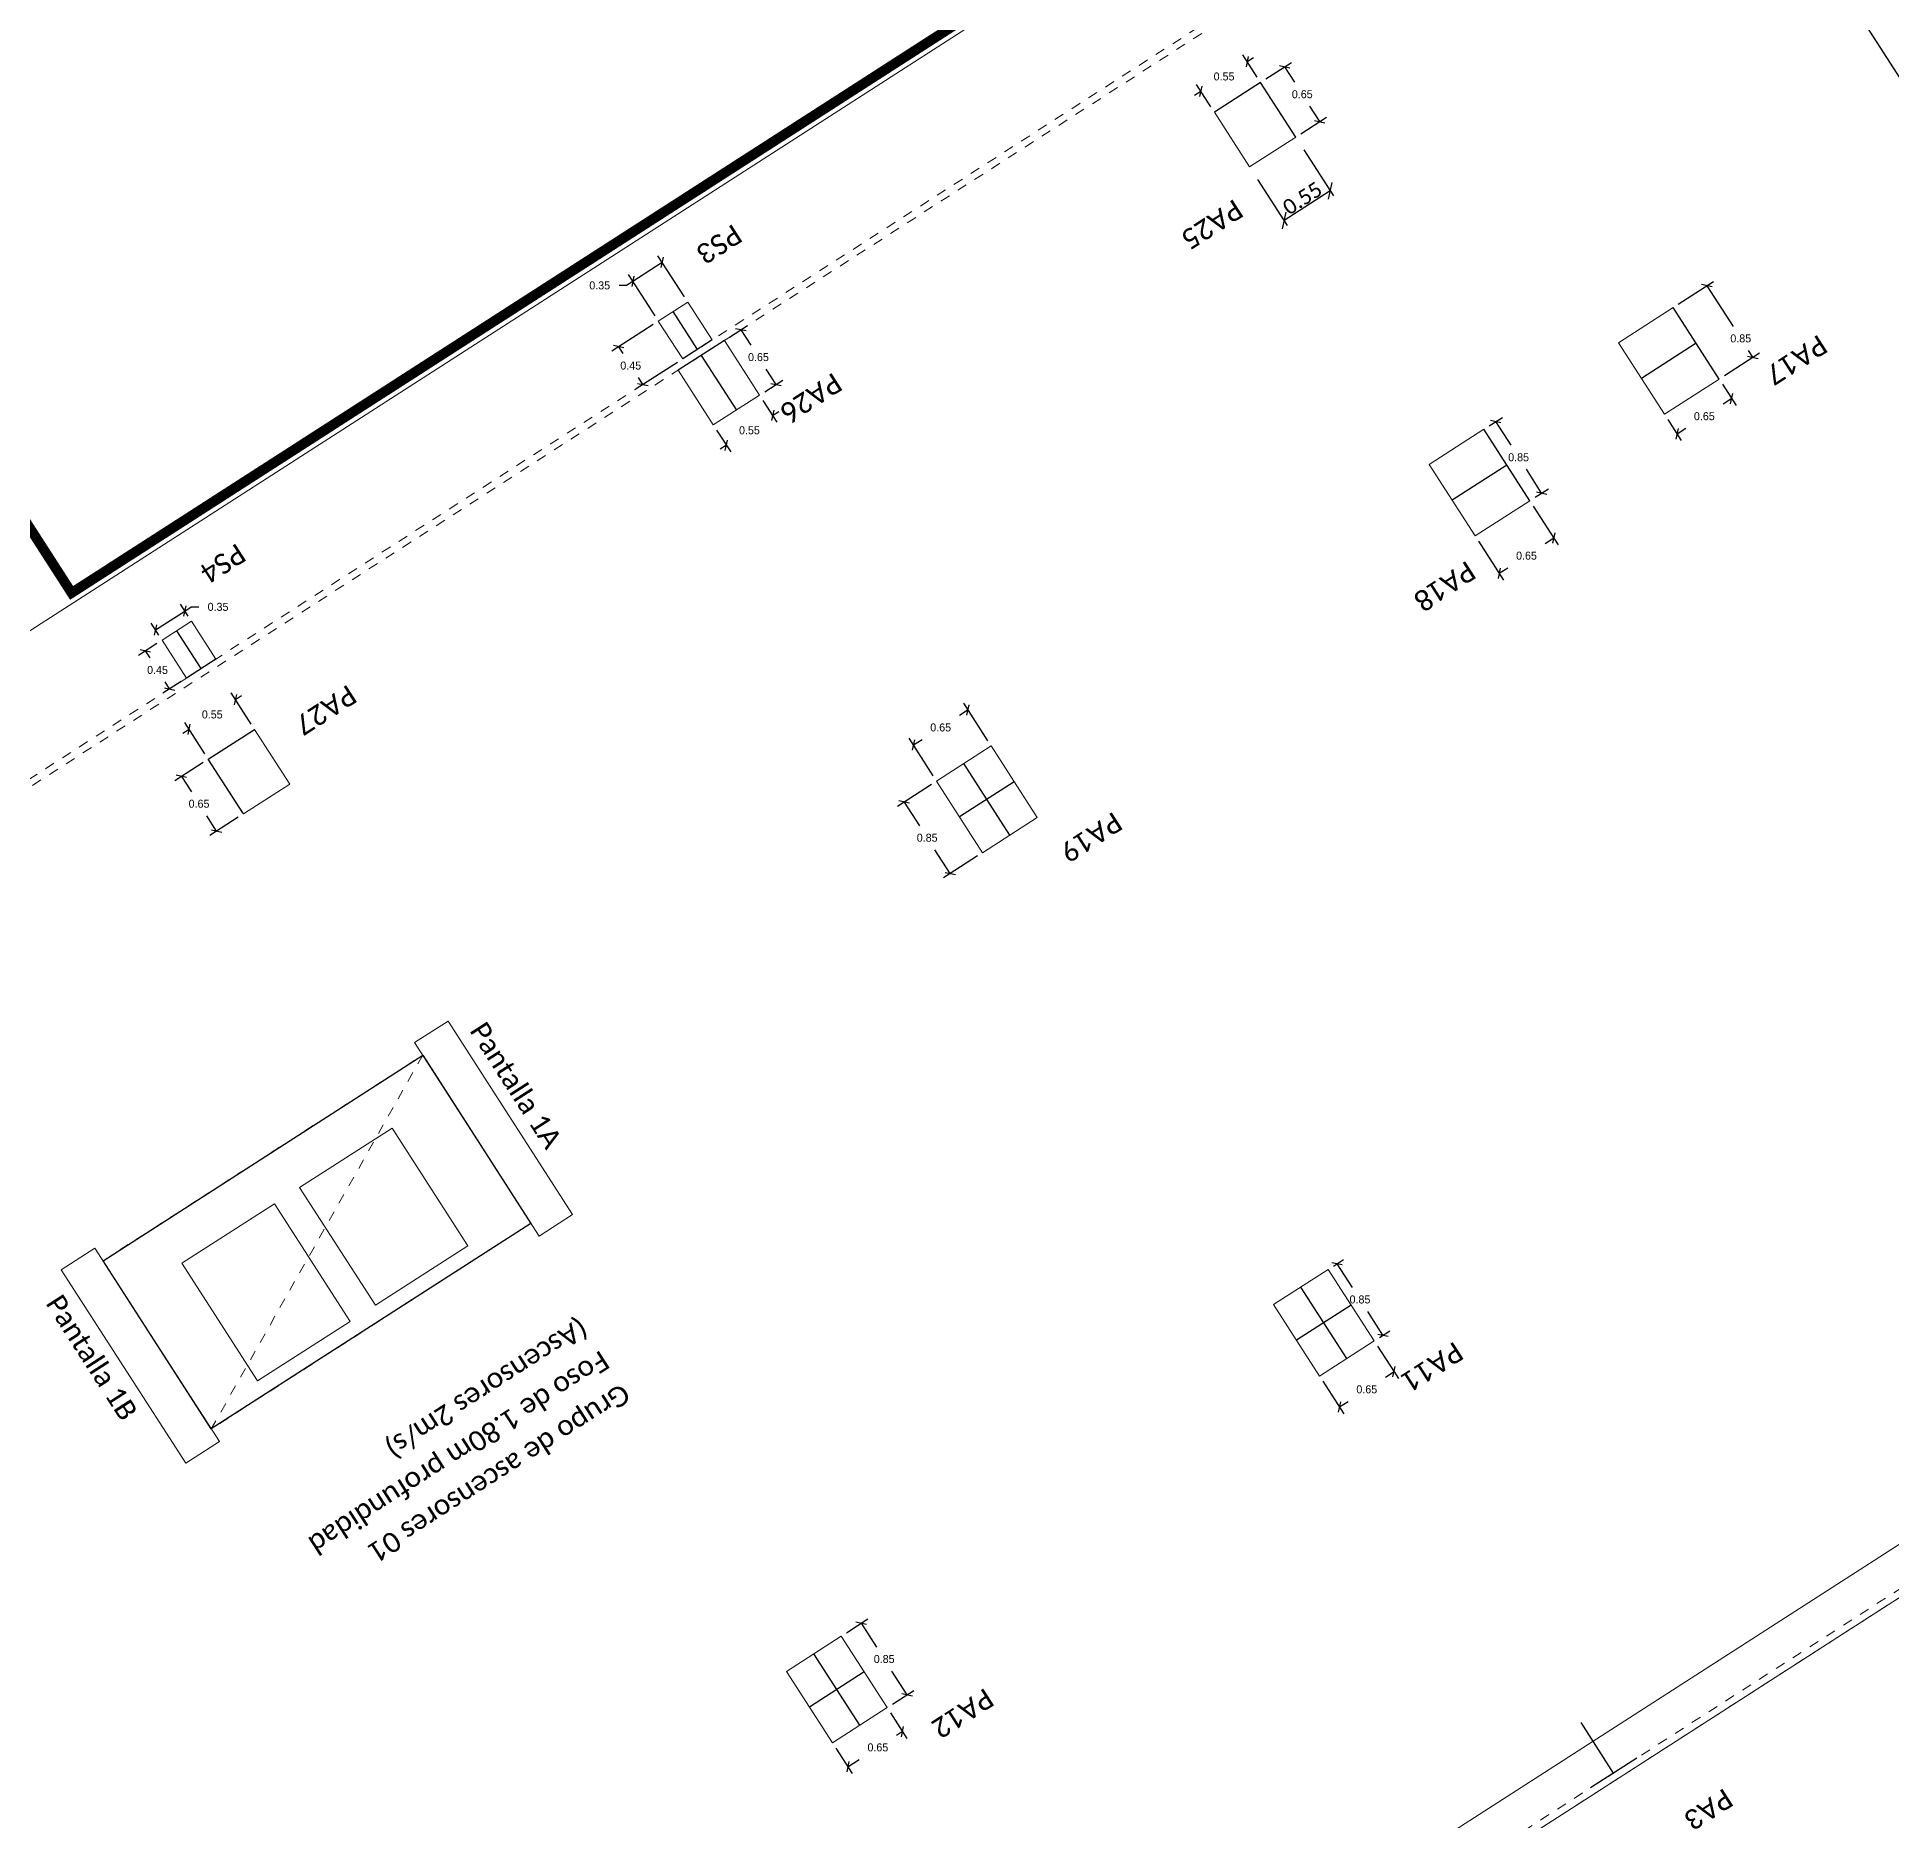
# Model space of a CAD drawing. Header units: metres. Extents: x 448 to 592, y 494 to 631.
# Drawn here: x 552.99 to 571.53, y 545.38 to 563.23 of the extents above; entities that cross this region are included whole.
import ezdxf

# ---------------------------------------------------------------- set-up
doc = ezdxf.new("R2010")
doc.units = ezdxf.units.M
doc.linetypes.add('CYPE_RAYAPUNTO', pattern=[0.4125, 0.2025, -0.105, 0, -0.105])
doc.linetypes.add('Trazo general', pattern=[0.001875, 0.00125, -0.000625])
for name, color, linetype, lineweight, true_color in [('0-AR-TXT-1', 5, 'Continuous', 5, 0x0000ff), ('0-AR-TXT-2', 7, 'Continuous', 5, 0xae3800), ('00-AUX-3', 5, 'Continuous', 5, 0x0000ff), ('00-AUX-6', 5, 'Trazo general', 5, 0x0000ff), ('00-AUX-7', 7, 'Continuous', 25, 0xff8000), ('CS-COTAS-2', 7, 'Continuous', 5, 0x544282)]:
    doc.layers.add(name, color=color, linetype=linetype, lineweight=lineweight, true_color=true_color)
for name, color, linetype, lineweight in [('00-AUX-1', 7, 'Trazo general', 5), ('00-AUX-2', 7, 'Continuous', 5), ('1-AR-PILARES', 7, 'Continuous', 5), ('1-AR-VISTA', 7, 'Continuous', 5), ('SECC_COTAS', 255, 'Continuous', 9)]:
    doc.layers.add(name, color=color, linetype=linetype, lineweight=lineweight)
doc.styles.add('Calibri', font='calibri.ttf', dxfattribs={"height": 0.2})
doc.styles.add('Calibri_1', font='calibri.ttf', dxfattribs={"height": 0.15})
doc.dimstyles.new('AIC_replanteo', dxfattribs={"dimscale": 0.3048, "dimtxt": 0.176602, "dimasz": 0.393701, "dimexe": 0.19685, "dimexo": 0.492126, "dimgap": 0.032808, "dimtad": 1, "dimrnd": 0.01, "dimzin": 0, "dimdsep": 46, "dimtxsty": 'Calibri_1', "dimblk1": 'OBLIQUE', "dimblk2": 'OBLIQUE', "dimsah": 1, "dimcen": 0.09, "dimazin": 0, "dimtfac": 1, "dimtdec": 4, "dimtix": 1, "dimtmove": 0, "dimatfit": 3, "dimfxl": 1, "dimtvp": 1, "dimtolj": 1, "dimtzin": 0, "dimarcsym": 2})
doc.dimstyles.get("Standard").update_dxf_attribs({"dimtxt": 0.18, "dimasz": 0.18, "dimexe": 0.18, "dimexo": 0.0625, "dimgap": 0.09, "dimtad": 0, "dimtih": 1, "dimtoh": 1, "dimzin": 0, "dimdsep": 46, "dimtxsty": 'Standard', "dimcen": 0.09, "dimadec": 0, "dimazin": 0, "dimtfac": 1, "dimtdec": 4, "dimtofl": 0, "dimtmove": 0, "dimatfit": 3, "dimfxl": 1, "dimtolj": 1, "dimtzin": 0, "dimarcsym": 0})

# ---------------------------------------------------------------- blocks, each defined once
blk = doc.blocks.new('_Oblique')
at = {"color": 0, "linetype": 'ByBlock', "lineweight": -2}
blk.add_line((-0.5, -0.5), (0.5, 0.5), dxfattribs=at)
blk = doc.blocks.new('*D252')
at = {"layer": 'CS-COTAS-2', "color": 0, "lineweight": -2, "transparency": 16777216}
for p, q in [((566.821, 564.754), (569.375, 566.397)), ((569.324, 566.365), (578.522, 552.068)), ((578.467, 552.033), (578.472, 552.035))]:
    blk.add_line(p, q, dxfattribs=at)
at = {"layer": 'Defpoints', "color": 0, "transparency": 16777216}
for p in [(566.694, 564.673), (578.522, 552.068), (578.593, 552.114)]:
    blk.add_point(p, dxfattribs=at)
at = {"layer": 'CS-COTAS-2', "color": 0, "lineweight": -2, "transparency": 16777216, "xscale": 0.12, "yscale": 0.12, "zscale": 0.12}
for p, rotation in [((569.324, 566.365), 122.7553275663534), ((578.522, 552.068), 302.7553275663534)]:
    blk.add_blockref('_Oblique', p, dxfattribs=dict(at, rotation=rotation))
at = {"layer": 'CS-COTAS-2', "color": 0, "transparency": 16777216, "insert": (573.996, 559.263), "char_height": 0.15, "width": 0.65661, "attachment_point": 5, "rotation": 302.7553, "style": 'Calibri_1'}
blk.add_mtext('\\A1;17.00', dxfattribs=at)
blk = doc.blocks.new('*D384')
at = {"layer": 'CS-COTAS-2', "color": 0, "lineweight": -2, "transparency": 16777216}
for p, q in [((565.651, 562.099), (565.948, 561.638)), ((565.189, 561.801), (565.485, 561.34)), ((565.915, 561.688), (565.453, 561.391))]:
    blk.add_line(p, q, dxfattribs=at)
at = {"layer": 'Defpoints', "color": 0, "transparency": 16777216}
for p in [(565.57, 562.225), (565.107, 561.928), (565.453, 561.391)]:
    blk.add_point(p, dxfattribs=at)
at = {"layer": 'CS-COTAS-2', "color": 0, "lineweight": -2, "transparency": 16777216, "xscale": 0.12, "yscale": 0.12, "zscale": 0.12}
for p, rotation in [((565.915, 561.688), 32.75532756625951), ((565.453, 561.391), 212.7553275662595)]:
    blk.add_blockref('_Oblique', p, dxfattribs=dict(at, rotation=rotation))
at = {"layer": 'CS-COTAS-2', "color": 0, "transparency": 16777216, "insert": (565.637, 561.613), "char_height": 0.15, "attachment_point": 5, "rotation": 32.7553, "style": 'Calibri_1'}
blk.add_mtext('\\A1;0.55', dxfattribs=at)
blk = doc.blocks.new('*D398')
at = {"layer": 'Defpoints', "color": 0, "transparency": 16777216}
for p in [(558.942, 560.782), (559.492, 560.574), (559.197, 560.385)]:
    blk.add_point(p, dxfattribs=at)
at = {"layer": 'SECC_COTAS', "color": 0, "lineweight": -2, "transparency": 16777216}
for p, q in [((559.236, 560.971), (558.942, 560.782)), ((559.458, 560.627), (559.193, 561.038)), ((558.942, 560.782), (558.879, 560.741)), ((559.164, 560.437), (558.899, 560.849)), ((558.879, 560.741), (558.804, 560.741))]:
    blk.add_line(p, q, dxfattribs=at)
at = {"layer": 'SECC_COTAS', "color": 0, "lineweight": -2, "transparency": 16777216, "xscale": 0.075, "yscale": 0.075, "zscale": 0.075}
for p, rotation in [((559.236, 560.971), 32.75532756625951), ((558.942, 560.782), 212.7553275662595)]:
    blk.add_blockref('_Oblique', p, dxfattribs=dict(at, rotation=rotation))
at = {"layer": 'SECC_COTAS', "color": 0, "transparency": 16777216, "insert": (558.611, 560.741), "char_height": 0.08, "attachment_point": 5}
blk.add_mtext('\\A1;0.35', dxfattribs=at)
blk = doc.blocks.new('*D399')
at = {"layer": 'Defpoints', "color": 0, "transparency": 16777216}
for p in [(559.197, 560.385), (559.441, 560.006), (559.042, 559.75)]:
    blk.add_point(p, dxfattribs=at)
at = {"layer": 'SECC_COTAS', "color": 0, "lineweight": -2, "transparency": 16777216}
for p, q in [((559.145, 560.351), (558.732, 560.085)), ((558.799, 560.128), (558.843, 560.059)), ((559.388, 559.972), (558.975, 559.707)), ((559.042, 559.75), (558.998, 559.819))]:
    blk.add_line(p, q, dxfattribs=at)
at = {"layer": 'SECC_COTAS', "color": 0, "lineweight": -2, "transparency": 16777216, "xscale": 0.075, "yscale": 0.075, "zscale": 0.075}
for p, rotation in [((558.799, 560.128), 122.7553275662623), ((559.042, 559.75), 302.7553275662623)]:
    blk.add_blockref('_Oblique', p, dxfattribs=dict(at, rotation=rotation))
at = {"layer": 'SECC_COTAS', "color": 0, "transparency": 16777216, "insert": (558.921, 559.939), "char_height": 0.08, "attachment_point": 5}
blk.add_mtext('\\A1;0.45', dxfattribs=at)
blk = doc.blocks.new('*D413')
at = {"layer": 'Defpoints', "color": 0, "transparency": 16777216}
for p in [(561.747, 556.145), (562.526, 556.135), (561.979, 555.783)]:
    blk.add_point(p, dxfattribs=at)
at = {"layer": 'SECC_COTAS', "color": 0, "lineweight": -2, "transparency": 16777216}
for p, q in [((562.492, 556.187), (562.25, 556.563)), ((562.294, 556.496), (562.207, 556.44)), ((561.946, 555.836), (561.704, 556.212)), ((561.747, 556.145), (561.834, 556.2))]:
    blk.add_line(p, q, dxfattribs=at)
at = {"layer": 'SECC_COTAS', "color": 0, "lineweight": -2, "transparency": 16777216, "xscale": 0.075, "yscale": 0.075, "zscale": 0.075}
for p, rotation in [((562.294, 556.496), 32.75532756625951), ((561.747, 556.145), 212.7553275662595)]:
    blk.add_blockref('_Oblique', p, dxfattribs=dict(at, rotation=rotation))
at = {"layer": 'SECC_COTAS', "color": 0, "transparency": 16777216, "insert": (562.02, 556.32), "char_height": 0.08, "attachment_point": 5}
blk.add_mtext('\\A1;0.65', dxfattribs=at)
blk = doc.blocks.new('*D414')
at = {"layer": 'Defpoints', "color": 0, "transparency": 16777216}
for p in [(561.979, 555.783), (562.439, 555.068), (562.115, 554.86)]:
    blk.add_point(p, dxfattribs=at)
at = {"layer": 'SECC_COTAS', "color": 0, "lineweight": -2, "transparency": 16777216}
for p, q in [((561.927, 555.749), (561.588, 555.531)), ((561.655, 555.574), (561.808, 555.337)), ((562.115, 554.86), (561.962, 555.097)), ((562.387, 555.035), (562.047, 554.816))]:
    blk.add_line(p, q, dxfattribs=at)
at = {"layer": 'SECC_COTAS', "color": 0, "lineweight": -2, "transparency": 16777216, "xscale": 0.075, "yscale": 0.075, "zscale": 0.075}
for p, rotation in [((561.655, 555.574), 122.7553275662623), ((562.115, 554.86), 302.7553275662623)]:
    blk.add_blockref('_Oblique', p, dxfattribs=dict(at, rotation=rotation))
at = {"layer": 'SECC_COTAS', "color": 0, "transparency": 16777216, "insert": (561.885, 555.217), "char_height": 0.08, "attachment_point": 5}
blk.add_mtext('\\A1;0.85', dxfattribs=at)
blk = doc.blocks.new('*D420')
at = {"layer": 'Defpoints', "color": 0, "transparency": 16777216}
for p in [(565.894, 550.9), (566.442, 550.242), (566.354, 550.185)]:
    blk.add_point(p, dxfattribs=at)
at = {"layer": 'SECC_COTAS', "color": 0, "lineweight": -2, "transparency": 16777216}
for p, q in [((565.947, 550.934), (566.049, 551)), ((565.982, 550.956), (566.135, 550.719)), ((566.442, 550.242), (566.289, 550.479)), ((566.407, 550.219), (566.509, 550.285))]:
    blk.add_line(p, q, dxfattribs=at)
at = {"layer": 'SECC_COTAS', "color": 0, "lineweight": -2, "transparency": 16777216, "xscale": 0.075, "yscale": 0.075, "zscale": 0.075}
for p, rotation in [((565.982, 550.956), 122.7553275662727), ((566.442, 550.242), 302.7553275662727)]:
    blk.add_blockref('_Oblique', p, dxfattribs=dict(at, rotation=rotation))
at = {"layer": 'SECC_COTAS', "color": 0, "transparency": 16777216, "insert": (566.212, 550.599), "char_height": 0.08, "attachment_point": 5}
blk.add_mtext('\\A1;0.85', dxfattribs=at)
blk = doc.blocks.new('*D421')
at = {"layer": 'Defpoints', "color": 0, "transparency": 16777216}
for p in [(566.354, 550.185), (566.553, 549.876), (565.807, 549.833)]:
    blk.add_point(p, dxfattribs=at)
at = {"layer": 'SECC_COTAS', "color": 0, "lineweight": -2, "transparency": 16777216}
for p, q in [((566.388, 550.132), (566.596, 549.808)), ((566.553, 549.876), (566.466, 549.82)), ((565.841, 549.781), (566.05, 549.457)), ((566.006, 549.524), (566.093, 549.58))]:
    blk.add_line(p, q, dxfattribs=at)
at = {"layer": 'SECC_COTAS', "color": 0, "lineweight": -2, "transparency": 16777216, "xscale": 0.075, "yscale": 0.075, "zscale": 0.075}
for p, rotation in [((566.553, 549.876), 32.75532756626021), ((566.006, 549.524), 212.7553275662602)]:
    blk.add_blockref('_Oblique', p, dxfattribs=dict(at, rotation=rotation))
at = {"layer": 'SECC_COTAS', "color": 0, "transparency": 16777216, "insert": (566.28, 549.7), "char_height": 0.08, "attachment_point": 5}
blk.add_mtext('\\A1;0.65', dxfattribs=at)
blk = doc.blocks.new('*D422')
at = {"layer": 'Defpoints', "color": 0, "transparency": 16777216}
for p in [(561.024, 547.232), (561.484, 546.517), (561.685, 546.646)]:
    blk.add_point(p, dxfattribs=at)
at = {"layer": 'SECC_COTAS', "color": 0, "lineweight": -2, "transparency": 16777216}
for p, q in [((561.077, 547.266), (561.292, 547.404)), ((561.225, 547.361), (561.378, 547.123)), ((561.685, 546.646), (561.532, 546.883)), ((561.537, 546.551), (561.752, 546.689))]:
    blk.add_line(p, q, dxfattribs=at)
at = {"layer": 'SECC_COTAS', "color": 0, "lineweight": -2, "transparency": 16777216, "xscale": 0.075, "yscale": 0.075, "zscale": 0.075}
for p, rotation in [((561.225, 547.361), 122.7553275662622), ((561.685, 546.646), 302.7553275662622)]:
    blk.add_blockref('_Oblique', p, dxfattribs=dict(at, rotation=rotation))
at = {"layer": 'SECC_COTAS', "color": 0, "transparency": 16777216, "insert": (561.455, 547.003), "char_height": 0.08, "attachment_point": 5}
blk.add_mtext('\\A1;0.85', dxfattribs=at)
blk = doc.blocks.new('*D423')
at = {"layer": 'Defpoints', "color": 0, "transparency": 16777216}
for p in [(561.484, 546.517), (560.938, 546.165), (561.092, 545.926)]:
    blk.add_point(p, dxfattribs=at)
at = {"layer": 'SECC_COTAS', "color": 0, "lineweight": -2, "transparency": 16777216}
for p, q in [((561.518, 546.464), (561.682, 546.21)), ((561.638, 546.277), (561.579, 546.239)), ((560.971, 546.113), (561.135, 545.858)), ((561.092, 545.926), (561.206, 545.999))]:
    blk.add_line(p, q, dxfattribs=at)
at = {"layer": 'SECC_COTAS', "color": 0, "lineweight": -2, "transparency": 16777216, "xscale": 0.075, "yscale": 0.075, "zscale": 0.075}
for p, rotation in [((561.638, 546.277), 32.75532756626023), ((561.092, 545.926), 212.7553275662602)]:
    blk.add_blockref('_Oblique', p, dxfattribs=dict(at, rotation=rotation))
at = {"layer": 'SECC_COTAS', "color": 0, "transparency": 16777216, "insert": (561.392, 546.119), "char_height": 0.08, "attachment_point": 5}
blk.add_mtext('\\A1;0.65', dxfattribs=at)
blk = doc.blocks.new('*D281')
at = {"layer": 'Defpoints', "color": 0, "transparency": 16777216}
for p in [(569.342, 560.52), (570.14, 560.023), (569.802, 559.805)]:
    blk.add_point(p, dxfattribs=at)
at = {"layer": 'SECC_COTAS', "color": 0, "lineweight": -2, "transparency": 16777216}
for p, q in [((569.395, 560.554), (569.748, 560.781)), ((569.68, 560.738), (569.942, 560.331)), ((569.855, 559.839), (570.208, 560.066)), ((570.14, 560.023), (570.097, 560.091))]:
    blk.add_line(p, q, dxfattribs=at)
at = {"layer": 'SECC_COTAS', "color": 0, "lineweight": -2, "transparency": 16777216, "xscale": 0.075, "yscale": 0.075, "zscale": 0.075}
for p, rotation in [((569.68, 560.738), 122.7553275662622), ((570.14, 560.023), 302.7553275662622)]:
    blk.add_blockref('_Oblique', p, dxfattribs=dict(at, rotation=rotation))
at = {"layer": 'SECC_COTAS', "color": 0, "transparency": 16777216, "insert": (570.019, 560.211), "char_height": 0.08, "attachment_point": 5}
blk.add_mtext('\\A1;0.85', dxfattribs=at)
blk = doc.blocks.new('*D282')
at = {"layer": 'Defpoints', "color": 0, "transparency": 16777216}
for p in [(569.802, 559.805), (569.256, 559.454), (569.382, 559.257)]:
    blk.add_point(p, dxfattribs=at)
at = {"layer": 'SECC_COTAS', "color": 0, "lineweight": -2, "transparency": 16777216}
for p, q in [((569.836, 559.753), (569.972, 559.541)), ((569.929, 559.609), (569.842, 559.553)), ((569.289, 559.401), (569.425, 559.19)), ((569.382, 559.257), (569.469, 559.313))]:
    blk.add_line(p, q, dxfattribs=at)
at = {"layer": 'SECC_COTAS', "color": 0, "lineweight": -2, "transparency": 16777216, "xscale": 0.075, "yscale": 0.075, "zscale": 0.075}
for p, rotation in [((569.929, 559.609), 32.75532756626023), ((569.382, 559.257), 212.7553275662602)]:
    blk.add_blockref('_Oblique', p, dxfattribs=dict(at, rotation=rotation))
at = {"layer": 'SECC_COTAS', "color": 0, "transparency": 16777216, "insert": (569.655, 559.433), "char_height": 0.08, "attachment_point": 5}
blk.add_mtext('\\A1;0.65', dxfattribs=at)
blk = doc.blocks.new('*D283')
at = {"layer": 'Defpoints', "color": 0, "transparency": 16777216}
for p in [(567.45, 559.303), (567.91, 558.588), (568.028, 558.664)]:
    blk.add_point(p, dxfattribs=at)
at = {"layer": 'SECC_COTAS', "color": 0, "lineweight": -2, "transparency": 16777216}
for p, q in [((567.503, 559.337), (567.636, 559.422)), ((567.568, 559.379), (567.721, 559.142)), ((568.028, 558.664), (567.876, 558.902)), ((567.963, 558.622), (568.096, 558.707))]:
    blk.add_line(p, q, dxfattribs=at)
at = {"layer": 'SECC_COTAS', "color": 0, "lineweight": -2, "transparency": 16777216, "xscale": 0.075, "yscale": 0.075, "zscale": 0.075}
for p, rotation in [((567.568, 559.379), 122.7553275662622), ((568.028, 558.664), 302.7553275662622)]:
    blk.add_blockref('_Oblique', p, dxfattribs=dict(at, rotation=rotation))
at = {"layer": 'SECC_COTAS', "color": 0, "transparency": 16777216, "insert": (567.798, 559.022), "char_height": 0.08, "attachment_point": 5}
blk.add_mtext('\\A1;0.85', dxfattribs=at)
blk = doc.blocks.new('*D284')
at = {"layer": 'Defpoints', "color": 0, "transparency": 16777216}
for p in [(567.91, 558.588), (567.363, 558.236), (567.604, 557.862)]:
    blk.add_point(p, dxfattribs=at)
at = {"layer": 'SECC_COTAS', "color": 0, "lineweight": -2, "transparency": 16777216}
for p, q in [((567.944, 558.535), (568.194, 558.147)), ((568.151, 558.214), (568.064, 558.158)), ((567.397, 558.184), (567.647, 557.795)), ((567.604, 557.862), (567.691, 557.918))]:
    blk.add_line(p, q, dxfattribs=at)
at = {"layer": 'SECC_COTAS', "color": 0, "lineweight": -2, "transparency": 16777216, "xscale": 0.075, "yscale": 0.075, "zscale": 0.075}
for p, rotation in [((568.151, 558.214), 32.75532756626023), ((567.604, 557.862), 212.7553275662602)]:
    blk.add_blockref('_Oblique', p, dxfattribs=dict(at, rotation=rotation))
at = {"layer": 'SECC_COTAS', "color": 0, "transparency": 16777216, "insert": (567.877, 558.038), "char_height": 0.08, "attachment_point": 5}
blk.add_mtext('\\A1;0.65', dxfattribs=at)
blk = doc.blocks.new('*D315')
at = {"layer": 'Defpoints', "color": 0, "transparency": 16777216}
for p in [(554.506, 556.301), (555.16, 556.301), (554.697, 556.003)]:
    blk.add_point(p, dxfattribs=at)
at = {"layer": 'SECC_COTAS', "color": 0, "lineweight": -2, "transparency": 16777216}
for p, q in [((555.126, 556.353), (554.925, 556.666)), ((554.968, 556.599), (555.031, 556.639)), ((554.664, 556.056), (554.462, 556.369)), ((554.506, 556.301), (554.443, 556.261))]:
    blk.add_line(p, q, dxfattribs=at)
at = {"layer": 'SECC_COTAS', "color": 0, "lineweight": -2, "transparency": 16777216, "xscale": 0.075, "yscale": 0.075, "zscale": 0.075}
for p, rotation in [((554.968, 556.599), 212.7553275662619), ((554.506, 556.301), 32.7553275662619)]:
    blk.add_blockref('_Oblique', p, dxfattribs=dict(at, rotation=rotation))
at = {"layer": 'SECC_COTAS', "color": 0, "transparency": 16777216, "insert": (554.737, 556.45), "char_height": 0.08, "attachment_point": 5}
blk.add_mtext('\\A1;0.55', dxfattribs=at)
blk = doc.blocks.new('*D316')
at = {"layer": 'Defpoints', "color": 0, "transparency": 16777216}
for p in [(554.697, 556.003), (555.049, 555.457), (554.781, 555.284)]:
    blk.add_point(p, dxfattribs=at)
at = {"layer": 'SECC_COTAS', "color": 0, "lineweight": -2, "transparency": 16777216}
for p, q in [((554.645, 555.969), (554.362, 555.788)), ((554.429, 555.831), (554.528, 555.677)), ((554.781, 555.284), (554.682, 555.437)), ((554.997, 555.423), (554.714, 555.241))]:
    blk.add_line(p, q, dxfattribs=at)
at = {"layer": 'SECC_COTAS', "color": 0, "lineweight": -2, "transparency": 16777216, "xscale": 0.075, "yscale": 0.075, "zscale": 0.075}
for p, rotation in [((554.429, 555.831), 122.7553275662602), ((554.781, 555.284), 302.7553275662602)]:
    blk.add_blockref('_Oblique', p, dxfattribs=dict(at, rotation=rotation))
at = {"layer": 'SECC_COTAS', "color": 0, "transparency": 16777216, "insert": (554.605, 555.557), "char_height": 0.08, "attachment_point": 5}
blk.add_mtext('\\A1;0.65', dxfattribs=at)
blk = doc.blocks.new('*D317')
at = {"layer": 'Defpoints', "color": 0, "transparency": 16777216}
for p in [(554.464, 557.485), (554.53, 557.382), (554.236, 557.192)]:
    blk.add_point(p, dxfattribs=at)
at = {"layer": 'SECC_COTAS', "color": 0, "lineweight": -2, "transparency": 16777216}
for p, q in [((554.169, 557.296), (554.464, 557.485)), ((554.496, 557.434), (554.42, 557.552)), ((554.464, 557.485), (554.527, 557.526)), ((554.527, 557.526), (554.602, 557.526)), ((554.202, 557.245), (554.126, 557.363))]:
    blk.add_line(p, q, dxfattribs=at)
at = {"layer": 'SECC_COTAS', "color": 0, "lineweight": -2, "transparency": 16777216, "xscale": 0.075, "yscale": 0.075, "zscale": 0.075}
for p, rotation in [((554.464, 557.485), 32.75532756626374), ((554.169, 557.296), 212.7553275662638)]:
    blk.add_blockref('_Oblique', p, dxfattribs=dict(at, rotation=rotation))
at = {"layer": 'SECC_COTAS', "color": 0, "transparency": 16777216, "insert": (554.795, 557.526), "char_height": 0.08, "attachment_point": 5}
blk.add_mtext('\\A1;0.35', dxfattribs=at)
blk = doc.blocks.new('*D318')
at = {"layer": 'Defpoints', "color": 0, "transparency": 16777216}
for p in [(554.236, 557.192), (554.311, 556.706), (554.479, 556.814)]:
    blk.add_point(p, dxfattribs=at)
at = {"layer": 'SECC_COTAS', "color": 0, "lineweight": -2, "transparency": 16777216}
for p, q in [((554.183, 557.159), (554.001, 557.041)), ((554.068, 557.085), (554.112, 557.015)), ((554.427, 556.78), (554.244, 556.663)), ((554.311, 556.706), (554.267, 556.775))]:
    blk.add_line(p, q, dxfattribs=at)
at = {"layer": 'SECC_COTAS', "color": 0, "lineweight": -2, "transparency": 16777216, "xscale": 0.075, "yscale": 0.075, "zscale": 0.075}
for p, rotation in [((554.068, 557.085), 122.7553275662628), ((554.311, 556.706), 302.7553275662628)]:
    blk.add_blockref('_Oblique', p, dxfattribs=dict(at, rotation=rotation))
at = {"layer": 'SECC_COTAS', "color": 0, "transparency": 16777216, "insert": (554.19, 556.895), "char_height": 0.08, "attachment_point": 5}
blk.add_mtext('\\A1;0.45', dxfattribs=at)
blk = doc.blocks.new('*D319')
at = {"layer": 'Defpoints', "color": 0, "transparency": 16777216}
for p in [(559.857, 560.191), (560.374, 559.75), (560.209, 559.644)]:
    blk.add_point(p, dxfattribs=at)
at = {"layer": 'SECC_COTAS', "color": 0, "lineweight": -2, "transparency": 16777216}
for p, q in [((559.91, 560.225), (560.09, 560.34)), ((560.022, 560.297), (560.121, 560.144)), ((560.374, 559.75), (560.275, 559.904)), ((560.261, 559.678), (560.441, 559.794))]:
    blk.add_line(p, q, dxfattribs=at)
at = {"layer": 'SECC_COTAS', "color": 0, "lineweight": -2, "transparency": 16777216, "xscale": 0.075, "yscale": 0.075, "zscale": 0.075}
for p, rotation in [((560.022, 560.297), 122.7553275662656), ((560.374, 559.75), 302.7553275662656)]:
    blk.add_blockref('_Oblique', p, dxfattribs=dict(at, rotation=rotation))
at = {"layer": 'SECC_COTAS', "color": 0, "transparency": 16777216, "insert": (560.198, 560.024), "char_height": 0.08, "attachment_point": 5}
blk.add_mtext('\\A1;0.65', dxfattribs=at)
blk = doc.blocks.new('*D320')
at = {"layer": 'Defpoints', "color": 0, "transparency": 16777216}
for p in [(560.209, 559.644), (559.746, 559.347), (559.877, 559.143)]:
    blk.add_point(p, dxfattribs=at)
at = {"layer": 'SECC_COTAS', "color": 0, "lineweight": -2, "transparency": 16777216}
for p, q in [((560.243, 559.592), (560.383, 559.374)), ((560.34, 559.441), (560.403, 559.481)), ((559.78, 559.294), (559.921, 559.076)), ((559.877, 559.143), (559.814, 559.103))]:
    blk.add_line(p, q, dxfattribs=at)
at = {"layer": 'SECC_COTAS', "color": 0, "lineweight": -2, "transparency": 16777216, "xscale": 0.075, "yscale": 0.075, "zscale": 0.075}
for p, rotation in [((560.34, 559.441), 212.7553275662718), ((559.877, 559.143), 32.75532756627188)]:
    blk.add_blockref('_Oblique', p, dxfattribs=dict(at, rotation=rotation))
at = {"layer": 'SECC_COTAS', "color": 0, "transparency": 16777216, "insert": (560.108, 559.292), "char_height": 0.08, "attachment_point": 5}
blk.add_mtext('\\A1;0.55', dxfattribs=at)
blk = doc.blocks.new('*D321')
at = {"layer": 'Defpoints', "color": 0, "transparency": 16777216}
for p in [(565.218, 562.772), (565.81, 562.38), (565.57, 562.225)]:
    blk.add_point(p, dxfattribs=at)
at = {"layer": 'SECC_COTAS', "color": 0, "lineweight": -2, "transparency": 16777216}
for p, q in [((565.271, 562.806), (565.526, 562.97)), ((565.459, 562.927), (565.557, 562.773)), ((565.81, 562.38), (565.712, 562.533)), ((565.622, 562.259), (565.878, 562.423))]:
    blk.add_line(p, q, dxfattribs=at)
at = {"layer": 'SECC_COTAS', "color": 0, "lineweight": -2, "transparency": 16777216, "xscale": 0.075, "yscale": 0.075, "zscale": 0.075}
for p, rotation in [((565.459, 562.927), 122.7553275662608), ((565.81, 562.38), 302.7553275662608)]:
    blk.add_blockref('_Oblique', p, dxfattribs=dict(at, rotation=rotation))
at = {"layer": 'SECC_COTAS', "color": 0, "transparency": 16777216, "insert": (565.635, 562.653), "char_height": 0.08, "attachment_point": 5}
blk.add_mtext('\\A1;0.65', dxfattribs=at)
blk = doc.blocks.new('*D322')
at = {"layer": 'Defpoints', "color": 0, "transparency": 16777216}
for p in [(564.622, 562.682), (565.218, 562.772), (564.756, 562.474)]:
    blk.add_point(p, dxfattribs=at)
at = {"layer": 'SECC_COTAS', "color": 0, "lineweight": -2, "transparency": 16777216}
for p, q in [((565.184, 562.824), (565.041, 563.047)), ((565.084, 562.98), (565.147, 563.021)), ((564.622, 562.682), (564.559, 562.642)), ((564.722, 562.527), (564.579, 562.75))]:
    blk.add_line(p, q, dxfattribs=at)
at = {"layer": 'SECC_COTAS', "color": 0, "lineweight": -2, "transparency": 16777216, "xscale": 0.075, "yscale": 0.075, "zscale": 0.075}
for p, rotation in [((565.084, 562.98), 212.7553275662655), ((564.622, 562.682), 32.75532756626546)]:
    blk.add_blockref('_Oblique', p, dxfattribs=dict(at, rotation=rotation))
at = {"layer": 'SECC_COTAS', "color": 0, "transparency": 16777216, "insert": (564.853, 562.831), "char_height": 0.08, "attachment_point": 5}
blk.add_mtext('\\A1;0.55', dxfattribs=at)

msp = doc.modelspace()

# ---------------------------------------------------------------- linework, layer by layer
at = {"layer": '00-AUX-1'}
for p, q in [((553.645, 550.986), (556.841, 553.042)), ((556.841, 553.042), (554.727, 549.304)), ((557.923, 551.36), (554.727, 549.304))]:
    msp.add_line(p, q, dxfattribs=at)
at = {"layer": '00-AUX-2'}
for p, q in [((585.784, 556.74), (500.035, 501.573)), ((585.016, 556.781), (500.17, 502.195))]:
    msp.add_line(p, q, dxfattribs=at)
at = {"layer": '00-AUX-3'}
for p, q in [((555.611, 551.718), (556.536, 552.314)), ((556.536, 552.314), (557.294, 551.136)), ((556.369, 550.541), (555.611, 551.718)), ((555.359, 551.556), (554.434, 550.961)), ((556.116, 550.379), (555.359, 551.556)), ((554.434, 550.961), (555.191, 549.784)), ((557.294, 551.136), (556.369, 550.541)), ((555.191, 549.784), (556.116, 550.379))]:
    msp.add_line(p, q, dxfattribs=at)
at = {"layer": '00-AUX-6'}
for p, q in [((505.134, 525.068), (566.694, 564.673)), ((505.172, 525.009), (566.732, 564.614)), ((585.762, 556.809), (499.997, 501.632)), ((585.784, 556.74), (500.035, 501.573))]:
    msp.add_line(p, q, dxfattribs=at)
at = {"layer": '00-AUX-7', "color": 1}
for p, q in [((565.218, 562.772), (564.756, 562.474)), ((565.57, 562.225), (565.218, 562.772)), ((559.588, 560.101), (559.345, 560.479)), ((569.802, 559.805), (569.342, 560.52)), ((559.857, 560.191), (559.395, 559.893)), ((559.735, 560.196), (559.441, 560.006)), ((559.626, 560.042), (559.978, 559.495)), ((569.572, 560.163), (569.026, 559.811)), ((567.91, 558.588), (567.45, 559.303)), ((567.68, 558.945), (567.133, 558.594)), ((554.626, 556.909), (554.383, 557.287)), ((554.626, 556.909), (554.383, 557.287)), ((554.773, 557.003), (554.479, 556.814)), ((554.773, 557.003), (554.479, 556.814)), ((554.697, 556.003), (555.16, 556.301)), ((555.044, 555.465), (554.697, 556.003)), ((562.756, 555.777), (562.209, 555.426)), ((562.713, 555.244), (562.253, 555.959)), ((566.081, 550.009), (565.621, 550.724)), ((566.124, 550.542), (565.577, 550.191)), ((561.254, 546.874), (560.708, 546.523)), ((561.211, 546.341), (560.751, 547.056))]:
    msp.add_line(p, q, dxfattribs=at)
at = {"layer": '00-AUX-7'}
for p, q in [((559.857, 560.191), (559.395, 559.893)), ((559.735, 560.196), (559.441, 560.006)), ((554.773, 557.003), (554.479, 556.814)), ((554.773, 557.003), (554.479, 556.814)), ((553.645, 550.986), (556.841, 553.042)), ((556.841, 553.042), (557.923, 551.36)), ((557.923, 551.36), (554.727, 549.304)), ((554.727, 549.304), (553.645, 550.986)), ((568.748, 545.863), (568.423, 546.368)), ((568.979, 546.012), (568.517, 545.714))]:
    msp.add_line(p, q, dxfattribs=at)
at = {"layer": '1-AR-PILARES', "color": 1}
for p, q in [((565.218, 562.772), (564.756, 562.474)), ((565.57, 562.225), (565.218, 562.772)), ((569.802, 559.805), (569.342, 560.52)), ((559.857, 560.191), (559.395, 559.893)), ((559.441, 560.006), (559.735, 560.196)), ((554.479, 556.814), (554.773, 557.003)), ((555.16, 556.301), (554.697, 556.003)), ((554.697, 556.003), (555.049, 555.457))]:
    msp.add_line(p, q, dxfattribs=at)
at = {"layer": '1-AR-PILARES'}
for p, q in [((564.756, 562.474), (565.107, 561.928)), ((565.107, 561.928), (565.57, 562.225)), ((559.492, 560.574), (559.197, 560.385)), ((559.735, 560.196), (559.492, 560.574)), ((569.342, 560.52), (568.796, 560.168)), ((559.197, 560.385), (559.441, 560.006)), ((559.857, 560.191), (559.395, 559.893)), ((559.441, 560.006), (559.735, 560.196)), ((560.209, 559.644), (559.857, 560.191)), ((568.796, 560.168), (569.256, 559.454)), ((559.395, 559.893), (559.746, 559.347)), ((569.256, 559.454), (569.802, 559.805)), ((559.746, 559.347), (560.209, 559.644)), ((567.45, 559.303), (566.903, 558.951)), ((567.91, 558.588), (567.45, 559.303)), ((566.903, 558.951), (567.363, 558.236)), ((567.363, 558.236), (567.91, 558.588)), ((554.53, 557.382), (554.236, 557.192)), ((554.773, 557.003), (554.53, 557.382)), ((554.236, 557.192), (554.479, 556.814)), ((554.479, 556.814), (554.773, 557.003)), ((555.512, 555.754), (555.16, 556.301)), ((562.526, 556.135), (561.979, 555.783)), ((562.986, 555.42), (562.526, 556.135)), ((561.979, 555.783), (562.439, 555.068)), ((555.049, 555.457), (555.512, 555.754)), ((562.439, 555.068), (562.986, 555.42)), ((557.096, 553.384), (556.759, 553.168)), ((558.34, 551.45), (557.096, 553.384)), ((556.759, 553.168), (558.004, 551.234)), ((558.004, 551.234), (558.34, 551.45)), ((553.564, 551.112), (553.227, 550.896)), ((554.808, 549.178), (553.564, 551.112)), ((553.227, 550.896), (554.472, 548.961)), ((565.894, 550.9), (565.347, 550.548)), ((566.354, 550.185), (565.894, 550.9)), ((565.347, 550.548), (565.807, 549.833)), ((565.807, 549.833), (566.354, 550.185)), ((554.472, 548.961), (554.808, 549.178)), ((561.024, 547.232), (560.478, 546.88)), ((561.484, 546.517), (561.024, 547.232)), ((560.478, 546.88), (560.938, 546.165)), ((560.938, 546.165), (561.484, 546.517))]:
    msp.add_line(p, q, dxfattribs=at)
at = {"layer": '1-AR-VISTA'}
for p, q in [((490.541, 517.162), (570.437, 568.563)), ((500.17, 502.195), (585.016, 556.781)), ((553.645, 550.986), (556.841, 553.042)), ((557.923, 551.36), (554.727, 549.304))]:
    msp.add_line(p, q, dxfattribs=at)

# ---------------------------------------------------------------- dimensions: what is measured, and where the dimension line sits
at = {"layer": 'CS-COTAS-2'}
for base, p1, p2, angle, override, picture, middle in [((578.522, 552.068), (566.694, 564.673), (578.593, 552.114), 302.7553, {"dimpost": '<>', "dimfxl": 17.300751}, '*D252', (573.996, 559.263)), ((565.453, 561.391), (565.57, 562.225), (565.107, 561.928), 212.7553, {"dimpost": '<>', "dimfxl": 0.55}, '*D384', (565.637, 561.613))]:
    dim = msp.add_linear_dim(base=base, p1=p1, p2=p2, angle=angle, dimstyle='AIC_replanteo', override=override, dxfattribs=at)
    dim.commit()
    dim.dimension.update_dxf_attribs({"geometry": picture, "text_midpoint": middle})
at = {"layer": 'SECC_COTAS'}
for p1, p2, distance, picture, middle in [((565.218, 562.772), (564.756, 562.474), -0.247, '*D322', (564.853, 562.831)), ((565.218, 562.772), (565.57, 562.225), 0.286, '*D321', (565.635, 562.653)), ((567.45, 559.303), (567.91, 558.588), 0.141, '*D283', (567.798, 559.022)), ((554.236, 557.192), (554.479, 556.814), -0.2, '*D318', (554.19, 556.895)), ((555.16, 556.301), (554.697, 556.003), -0.354, '*D315', (554.737, 556.45)), ((554.697, 556.003), (555.049, 555.457), -0.319, '*D316', (554.605, 555.557))]:
    dim = msp.add_aligned_dim(p1=p1, p2=p2, distance=distance, dimstyle='Standard', override={"dimtxt": 0.08, "dimasz": 0.075, "dimexe": 0.08, "dimgap": 0.08, "dimdec": 2, "dimblk1": 'Oblique', "dimblk2": 'Oblique', "dimsah": 1}, dxfattribs=at)
    dim.commit()
    dim.dimension.update_dxf_attribs({"geometry": picture, "text_midpoint": middle})
for base, p1, p2, angle, picture, middle in [((559.042, 559.75), (559.197, 560.385), (559.441, 560.006), 302.7553, '*D399', (558.921, 559.939)), ((561.747, 556.145), (562.526, 556.135), (561.979, 555.783), 212.7553, '*D413', (562.02, 556.32)), ((562.115, 554.86), (561.979, 555.783), (562.439, 555.068), 302.7553, '*D414', (561.885, 555.217))]:
    dim = msp.add_linear_dim(base=base, p1=p1, p2=p2, angle=angle, dimstyle='Standard', override={"dimtxt": 0.08, "dimasz": 0.075, "dimexe": 0.08, "dimgap": 0.08, "dimdec": 2, "dimblk1": 'Oblique', "dimblk2": 'Oblique', "dimsah": 1}, dxfattribs=at)
    dim.commit()
    dim.dimension.update_dxf_attribs({"geometry": picture, "text_midpoint": middle})

# ---------------------------------------------------------------- next in the draw order: texts
at = {"layer": '0-AR-TXT-1', "char_height": 0.2, "attachment_point": 1, "style": 'Calibri', "bg_fill": 3, "box_fill_scale": 1.25, "bg_fill_color": 256, "bg_fill_true_color": 13158600, "bg_fill_transparency": 0}
for s, insert, width, rotation in [('Pantalla 1A', (557.472, 553.397), 1.76371, 302.7553), ('Pantalla 1B', (553.234, 550.67), 1.74768, 302.7553), ('Grupo de ascensores 01', (558.939, 549.6), 3.74388, 212.7553), ('PA3', (569.962, 545.549), 0.6173, 212.7553)]:
    msp.add_mtext(s, dxfattribs=dict(at, insert=insert, width=width, rotation=rotation))

# ---------------------------------------------------------------- next in the draw order: texts
at = {"layer": '0-AR-TXT-1', "insert": (558.728, 549.928), "char_height": 0.2, "width": 4.29704, "attachment_point": 1, "rotation": 212.7553, "style": 'Calibri', "bg_fill": 3, "box_fill_scale": 1.25, "bg_fill_color": 256, "bg_fill_true_color": 13158600, "bg_fill_transparency": 0}
msp.add_mtext('Foso de 1.80m profundidad', dxfattribs=at)

# ---------------------------------------------------------------- next in the draw order: texts
at = {"layer": '0-AR-TXT-1', "insert": (558.517, 550.256), "char_height": 0.2, "width": 2.89409, "attachment_point": 1, "rotation": 212.7553, "style": 'Calibri', "bg_fill": 3, "box_fill_scale": 1.25, "bg_fill_color": 256, "bg_fill_true_color": 13158600, "bg_fill_transparency": 0}
msp.add_mtext('(Ascensores 2m/s)', dxfattribs=at)

# ---------------------------------------------------------------- next in the draw order: linework, layer by layer
at = {"color": 6, "linetype": 'CYPE_RAYAPUNTO', "const_width": 0.1}
msp.add_lwpolyline([(570.159, 568.492), (553.331, 557.666), (550.793, 561.611), (544.822, 557.769), (547.352, 553.837), (511.207, 530.565), (508.61, 534.601), (502.723, 530.814), (505.32, 526.778), (490.909, 517.507)], dxfattribs=at)

# ---------------------------------------------------------------- next in the draw order: texts
at = {"layer": '0-AR-TXT-1', "color": 3, "char_height": 0.2, "width": 0.8097, "attachment_point": 1, "rotation": 212.7553, "style": 'Calibri', "bg_fill": 3, "box_fill_scale": 1.25, "bg_fill_color": 256, "bg_fill_true_color": 13158600, "bg_fill_transparency": 0}
for s, insert in [('PA25', (565.064, 561.443)), ('PA17', (570.906, 560.088)), ('PA26', (561.055, 559.708)), ('PS4', (555.093, 558.001)), ('PA18', (567.39, 557.826)), ('PA27', (556.202, 556.587)), ('PA19', (563.857, 555.315)), ('PA11', (567.266, 550.017)), ('PA12', (562.572, 546.552))]:
    msp.add_mtext(s, dxfattribs=dict(at, insert=insert))
at = {"layer": '0-AR-TXT-2', "color": 3, "insert": (560.055, 561.193), "char_height": 0.2, "width": 0.5692, "attachment_point": 1, "rotation": 212.7553, "style": 'Calibri', "bg_fill": 3, "box_fill_scale": 1.25, "bg_fill_color": 256, "bg_fill_true_color": 13158600, "bg_fill_transparency": 0}
msp.add_mtext('PS3', dxfattribs=at)

# ---------------------------------------------------------------- next in the draw order: dimensions: what is measured, and where the dimension line sits
at = {"layer": 'SECC_COTAS'}
dim = msp.add_linear_dim(base=(558.942, 560.782), p1=(559.492, 560.574), p2=(559.197, 560.385), angle=212.7553, dimstyle='Standard', override={"dimtxt": 0.08, "dimasz": 0.075, "dimexe": 0.08, "dimgap": 0.08, "dimdec": 2, "dimblk1": 'Oblique', "dimblk2": 'Oblique', "dimsah": 1}, dxfattribs=at)
dim.commit()
dim.dimension.update_dxf_attribs({"geometry": '*D398', "text_midpoint": (558.611, 560.741)})
for base, p1, p2, angle, picture, middle in [((570.14, 560.023), (569.342, 560.52), (569.802, 559.805), 302.7553, '*D281', (570.019, 560.211)), ((561.092, 545.926), (561.484, 546.517), (560.938, 546.165), 212.7553, '*D423', (561.392, 546.119))]:
    dim = msp.add_linear_dim(base=base, p1=p1, p2=p2, angle=angle, dimstyle='Standard', override={"dimtxt": 0.08, "dimasz": 0.075, "dimexe": 0.08, "dimgap": 0.08, "dimdec": 2, "dimblk1": 'Oblique', "dimblk2": 'Oblique', "dimsah": 1}, dxfattribs=at)
    dim.commit()
    dim.dimension.update_dxf_attribs({"geometry": picture, "text_midpoint": middle, "dimtype": 161})
for p1, p2, distance, picture, middle in [((559.857, 560.191), (560.209, 559.644), 0.196, '*D319', (560.198, 560.024)), ((569.802, 559.805), (569.256, 559.454), 0.234, '*D282', (569.655, 559.433)), ((560.209, 559.644), (559.746, 559.347), 0.242, '*D320', (560.108, 559.292)), ((567.91, 558.588), (567.363, 558.236), 0.445, '*D284', (567.877, 558.038)), ((554.236, 557.192), (554.53, 557.382), 0.123, '*D317', (554.795, 557.526)), ((565.894, 550.9), (566.354, 550.185), 0.105, '*D420', (566.212, 550.599)), ((565.807, 549.833), (566.354, 550.185), -0.368, '*D421', (566.28, 549.7)), ((561.024, 547.232), (561.484, 546.517), 0.239, '*D422', (561.455, 547.003))]:
    dim = msp.add_aligned_dim(p1=p1, p2=p2, distance=distance, dimstyle='Standard', override={"dimtxt": 0.08, "dimasz": 0.075, "dimexe": 0.08, "dimgap": 0.08, "dimdec": 2, "dimblk1": 'Oblique', "dimblk2": 'Oblique', "dimsah": 1}, dxfattribs=at)
    dim.commit()
    dim.dimension.update_dxf_attribs({"geometry": picture, "text_midpoint": middle})

doc.saveas('drawing.dxf')
